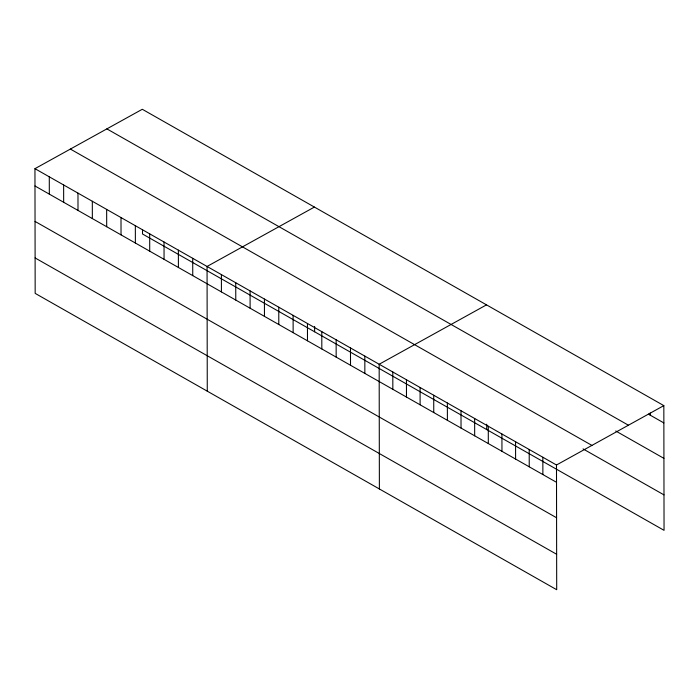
<?xml version="1.0" encoding="UTF-8"?>
<svg xmlns="http://www.w3.org/2000/svg" width="699" height="699" viewBox="0 0 699 699"><rect width="100%" height="100%" fill="white"/><g stroke="black" fill="none" stroke-linecap="round" stroke-linejoin="round"><path stroke-width="1.05" d="M34.95 168.669L556.491 465.001L556.701 589.72L35.168 293.379L34.95 168.669L142.299 109.28L663.832 405.621L664.05 530.331L142.509 233.999L142.509 229.7M314.401 207.07L207.061 266.459L207.271 391.178M486.513 304.86L379.164 364.249L379.382 488.968M556.491 465.001L663.832 405.621M648.401 414.14L663.867 422.93M106.868 128.878L628.41 425.21M615.732 430.986L663.928 458.369M70.372 149.07L591.913 445.403M583.053 448.907L663.989 494.892M34.976 185.978L556.518 482.31M35.046 221.417L556.579 517.758M35.107 257.94L556.64 554.272M650.219 413.013L650.219 415.18M542.843 457.251L542.878 474.56M529.204 449.501L529.239 466.81M515.565 441.751L515.6 459.06M501.926 434L501.961 451.309M488.286 426.25L488.313 443.559M486.714 424.214L486.731 429.579M474.647 418.5L474.673 435.809M461.008 410.75L461.034 428.059M447.369 403L447.395 420.309M433.729 395.25L433.756 412.559M420.082 387.499L420.116 404.808M406.442 379.749L406.477 397.058M392.803 371.999L392.838 389.308M364.826 356.097L364.852 373.406M350.479 347.945L350.514 365.262M336.14 339.801L336.167 357.11M321.793 331.649L321.828 348.958M314.611 326.416L314.62 331.789M307.455 323.497L307.481 340.806M293.108 315.354L293.143 332.663M278.77 307.202L278.796 324.511M264.423 299.05L264.458 316.359M250.085 290.906L250.111 308.215M235.738 282.754L235.773 300.063M221.4 274.602L221.426 291.911M192.714 258.307L192.749 275.616M178.376 250.155L178.402 267.464M164.029 242.011L164.064 259.32M149.691 233.859L149.717 251.168M135.344 225.707L135.379 243.016M121.006 217.564L121.032 234.873M106.659 209.412L106.694 226.721M92.32 201.26L92.347 218.569M77.973 193.116L78.008 210.425M63.635 184.964L63.661 202.273M49.288 176.812L49.323 194.121"/></g></svg>
